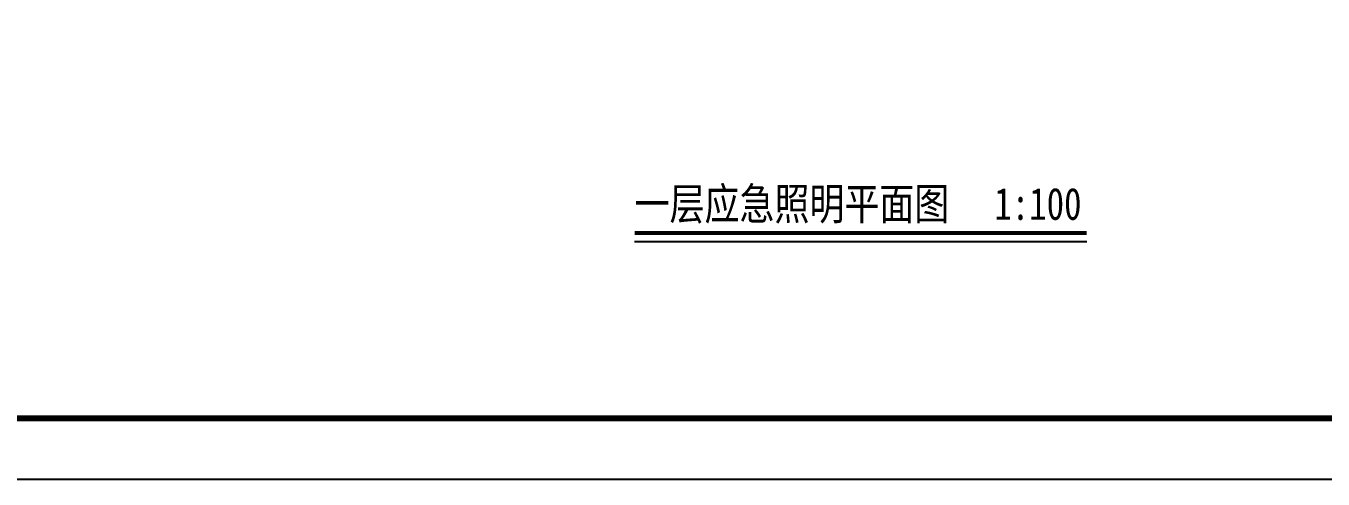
# Model space of a CAD drawing. Extents: x -6243262 to 3079315, y -2914302 to 172723.
# Drawn here: x -2038506 to -2017106, y -787094 to -779619 of the extents above; entities that cross this region are included whole.
import ezdxf

# ---------------------------------------------------------------- set-up
doc = ezdxf.new("R2010")
doc.units = 0
doc.header["$LTSCALE"] = 1000
doc.layers.add('A-ANNO-IDEN', color=3, linetype='Continuous')
doc.layers.add('PUB_TITLE', color=4, linetype='Continuous')
doc.styles.add('-宋体', font='', dxfattribs={"width": 0.8})
doc.styles.get('-宋体').set_extended_font_data('SimSun')

msp = doc.modelspace()

# ---------------------------------------------------------------- linework, layer by layer
at = {"layer": 'A-ANNO-IDEN', "const_width": 70}
msp.add_lwpolyline([(-2028464.1, -783034), (-2021005.4, -783034)], dxfattribs=at)
at = {"layer": 'A-ANNO-IDEN'}
msp.add_lwpolyline([(-2028464.1, -783174), (-2021005.4, -783174)], dxfattribs=at)
at = {"layer": 'PUB_TITLE'}
msp.add_lwpolyline([(-2053338.4, -787093.5), (-1993938.4, -787093.5), (-1993938.4, -745093.5), (-2053338.4, -745093.5)], close=True, dxfattribs=at)
at = {"layer": 'PUB_TITLE', "const_width": 100}
msp.add_lwpolyline([(-2051838.4, -786093.5), (-1994938.4, -786093.5), (-1994938.4, -746093.5), (-2051838.4, -746093.5)], close=True, dxfattribs=at)

# ---------------------------------------------------------------- texts
at = {"layer": 'A-ANNO-IDEN', "color": 7, "style": '-宋体', "width": 0.8}
for s, p in [('一层应急照明平面图', (-2028464.1, -782817.2)), ('1:100', (-2022529.3, -782817.2))]:
    msp.add_text(s, height=528.69, dxfattribs=at).set_placement(p)

doc.saveas('drawing.dxf')
